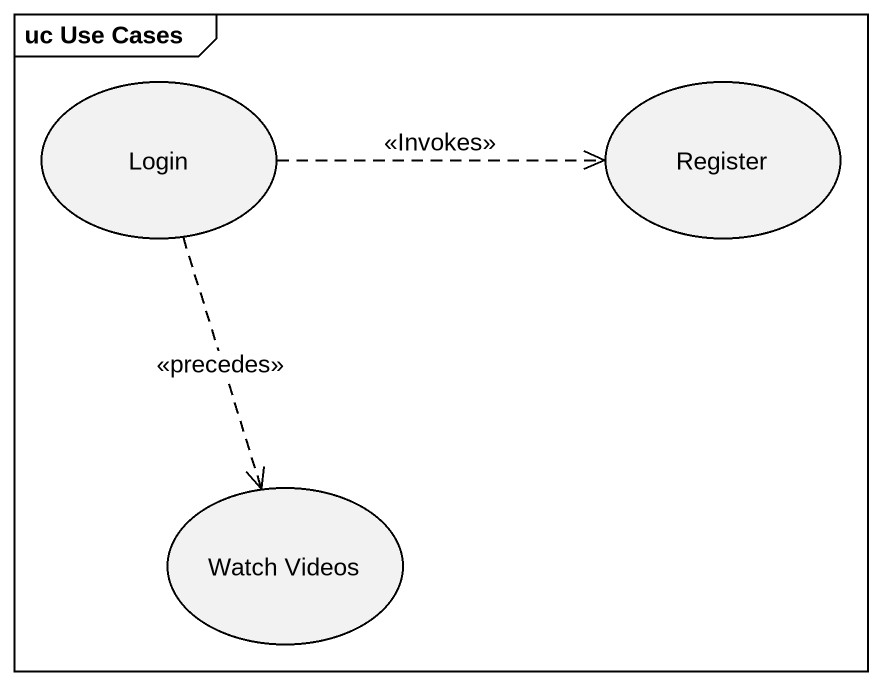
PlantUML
@startuml
mainframe uc Use Cases
usecase Login
usecase Register
usecase "Watch Videos" as Watch_Videos
Login .right.> Register : <<Invokes>>
Login ..> Watch_Videos : <<precedes>>
@enduml
